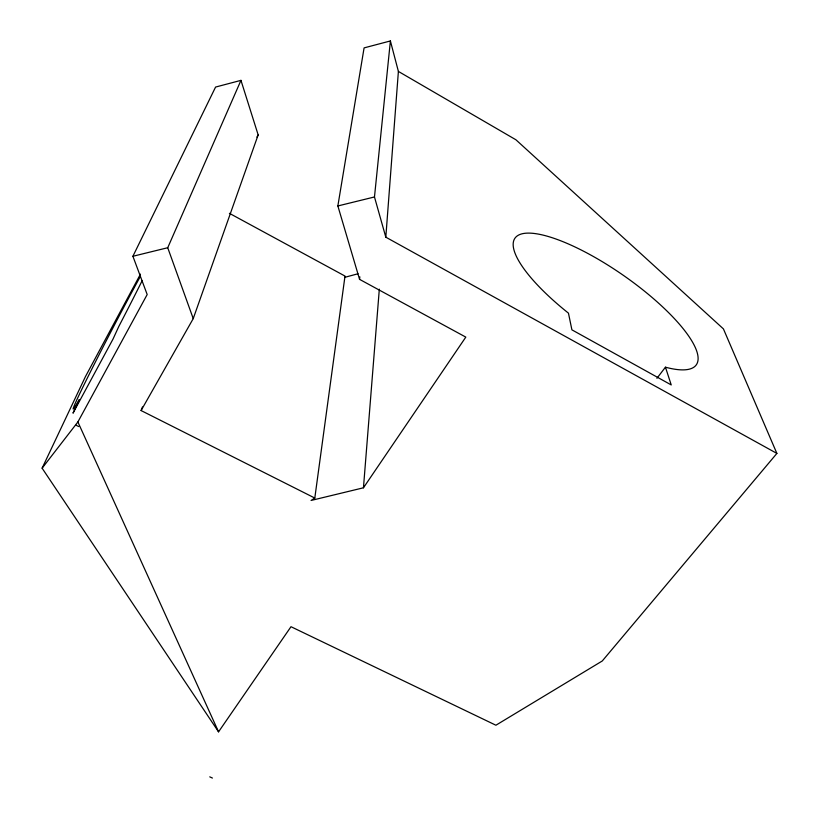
<?xml version="1.0" encoding="UTF-8"?>
<svg xmlns="http://www.w3.org/2000/svg" width="819" height="819" viewBox="0 0 819 819"><rect width="100%" height="100%" fill="white"/><g stroke="black" fill="none" stroke-linecap="round" stroke-linejoin="round"><path stroke-width="1.23" d="M140.469 274.119L85.442 376.597L42.117 468.181L218.56 731.838L290.991 626.709L495.904 725.224L602.272 660.974L776.883 453.419L385.81 237.182L398.392 71.427L390.397 40.95L364.086 47.891L337.858 205.958L359.551 279.351L465.806 337.111L363.452 487.796L311.077 500.46L314.803 498.054L345.004 276.064L229.402 213.319M363.452 487.796L379.32 289.179M385.81 237.182L374.478 196.969L390.397 40.95M359.551 279.351L359.838 276.832M314.803 498.054L141.093 410.554L193.233 318.611L258.159 134.889L240.96 80.364L215.581 87.06L132.903 256.275L147.185 294.533L77.887 421.959L42.117 468.181M141.093 410.554L142.455 406.961M193.233 318.611L167.731 247.727L240.96 80.364M256.931 137.111L258.159 134.889M656.91 378.306L665.448 367.188A110.555 31.593 34.9 0 0 666.338 310.421A110.555 31.593 34.9 0 0 527.61 233.118A110.555 31.593 34.9 0 0 568.447 313.145L571.908 329.842L671.232 384.93L665.448 367.188M344.656 277.365L358.005 273.761M132.903 256.275L167.731 247.727M337.858 205.958L374.478 196.969M209.756 776.852L212.418 778.05M76.095 425.245L78.716 426.545M398.392 71.427L515.919 139.783L723.423 328.9L776.883 453.419M77.887 421.959L218.56 731.838M142.168 280.651A90.889 2.273 -62.5 0 1 118.827 326.423L113.042 339.015L73.014 413.165L79.33 399.621A90.889 2.273 -62.5 0 1 86.722 379.279A90.889 2.273 -62.5 0 1 140.377 276.392"/></g></svg>
